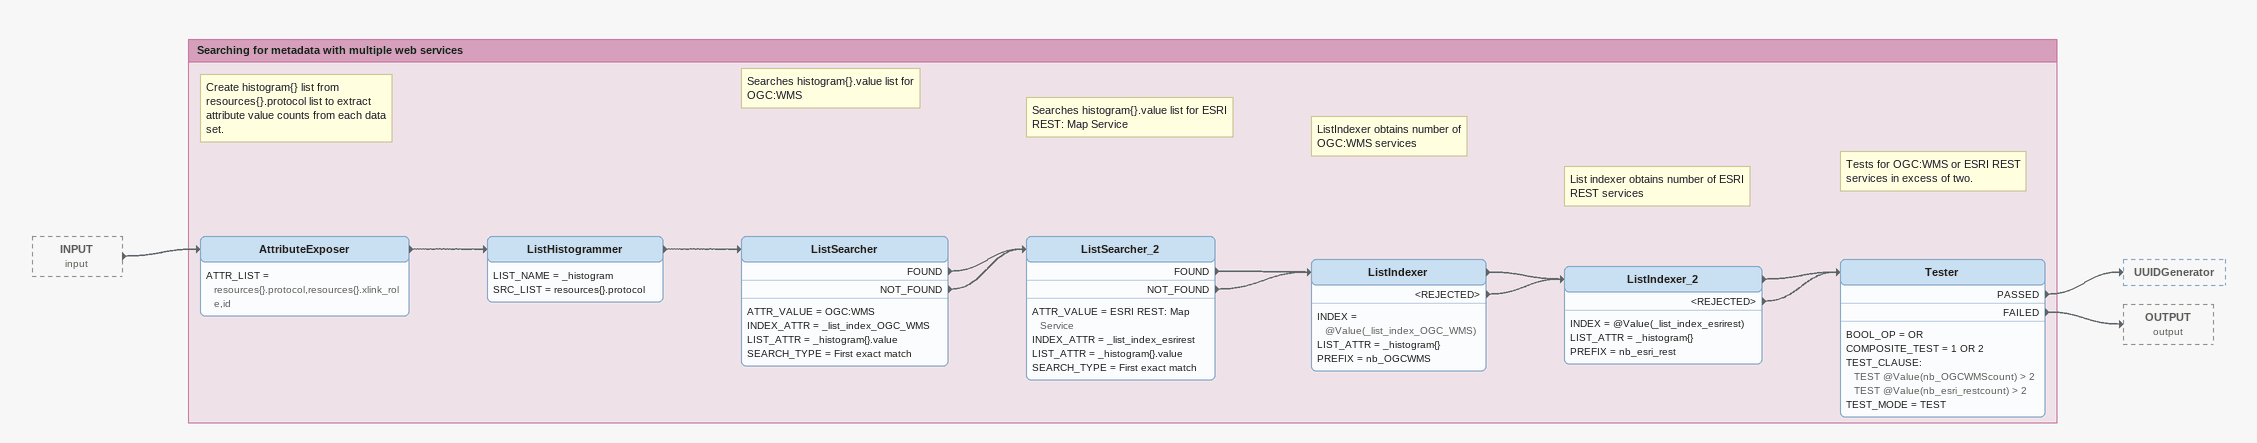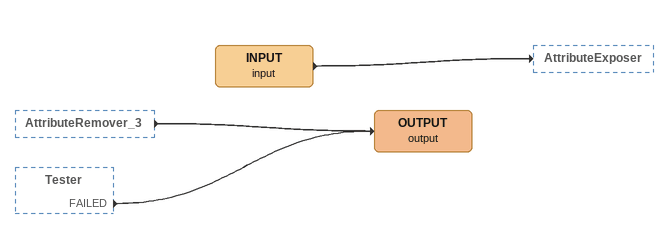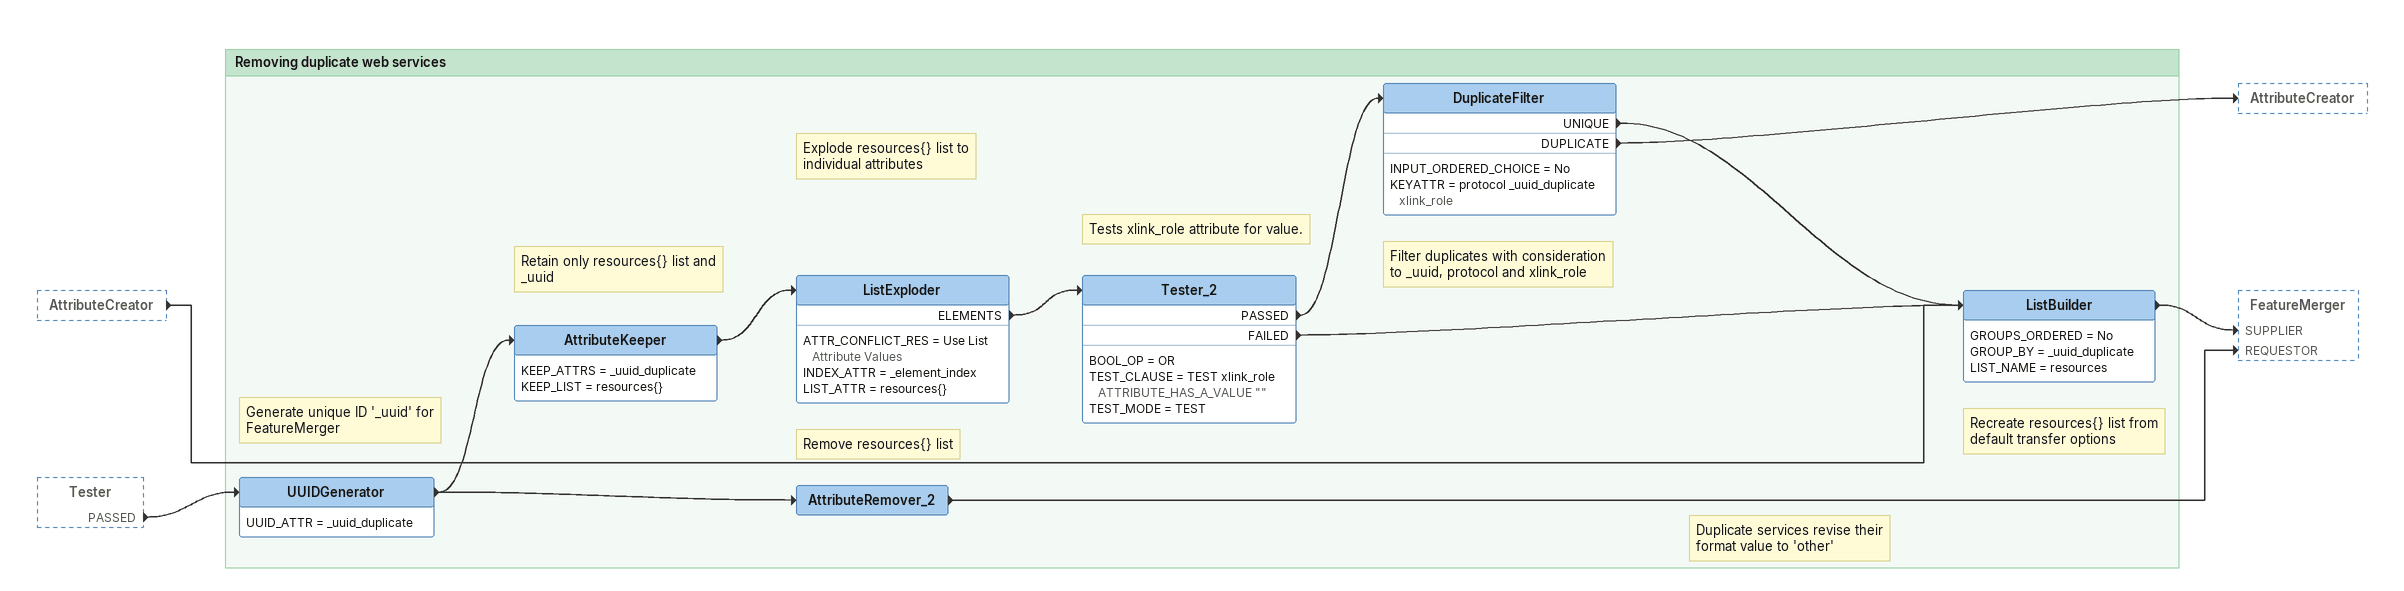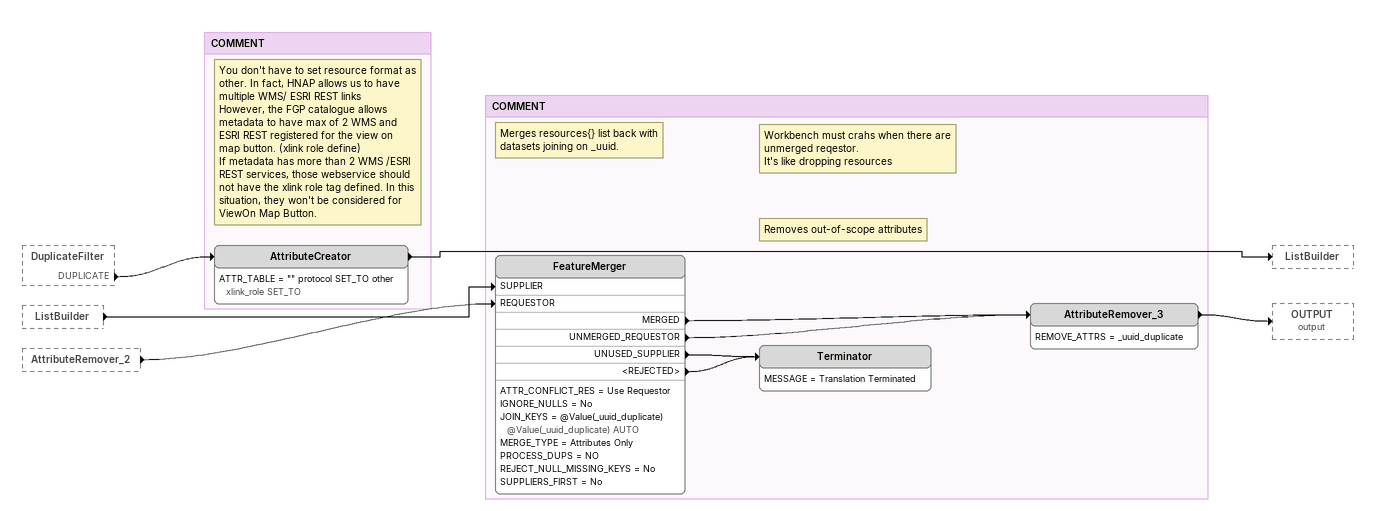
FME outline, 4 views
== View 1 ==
INPUT (input) [outside]
    -> AttributeExposer

Bookmark: Searching for metadata with multiple web services
AttributeExposer
    ATTR_LIST = resources{}.protocol,resources{}.xlink_role,id
    -> ListHistogrammer
Note: Create histogram{} list from resources{}.protocol list to extract attribute value counts from each data set.
ListHistogrammer
    LIST_NAME = _histogram
    SRC_LIST = resources{}.protocol
    -> ListSearcher
Note: Searches histogram{}.value list for OGC:WMS
ListSearcher
    ATTR_VALUE = OGC:WMS
    INDEX_ATTR = _list_index_OGC_WMS
    LIST_ATTR = _histogram{}.value
    SEARCH_TYPE = First exact match
    FOUND -> ListSearcher_2
    NOT_FOUND -> ListSearcher_2
Note: Searches histogram{}.value list for ESRI REST: Map Service
ListSearcher_2
    ATTR_VALUE = ESRI REST: Map Service
    INDEX_ATTR = _list_index_esrirest
    LIST_ATTR = _histogram{}.value
    SEARCH_TYPE = First exact match
    FOUND -> ListIndexer
    NOT_FOUND -> ListIndexer
Note: ListIndexer obtains number of OGC:WMS services
ListIndexer
    INDEX = @Value(_list_index_OGC_WMS)
    LIST_ATTR = _histogram{}
    PREFIX = nb_OGCWMS
    -> ListIndexer_2
    <REJECTED> -> ListIndexer_2
Note: List indexer obtains number of ESRI REST services
ListIndexer_2
    INDEX = @Value(_list_index_esrirest)
    LIST_ATTR = _histogram{}
    PREFIX = nb_esri_rest
    -> Tester
    <REJECTED> -> Tester
Note: Tests for OGC:WMS or ESRI REST services in excess of two.
Tester
    BOOL_OP = OR
    COMPOSITE_TEST = 1 OR 2
    TEST_CLAUSE:
      TEST @Value(nb_OGCWMScount) > 2
      TEST @Value(nb_esri_restcount) > 2
    TEST_MODE = TEST
    PASSED -> UUIDGenerator
    FAILED -> OUTPUT (output)

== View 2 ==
AttributeRemover_3 [outside]
    -> OUTPUT (output)
Tester [outside]
    FAILED -> OUTPUT (output)
INPUT (input)
    -> AttributeExposer
OUTPUT (output)

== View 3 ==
AttributeCreator [outside]
    -> ListBuilder
Tester [outside]
    PASSED -> UUIDGenerator

Bookmark: Removing duplicate web services
Note: Generate unique ID '_uuid' for FeatureMerger
UUIDGenerator
    UUID_ATTR = _uuid_duplicate
    -> AttributeKeeper
    -> AttributeRemover_2
Note: Retain only resources{} list and _uuid
AttributeKeeper
    KEEP_ATTRS = _uuid_duplicate
    KEEP_LIST = resources{}
    -> ListExploder
Note: Explode resources{} list to individual attributes
ListExploder
    ATTR_CONFLICT_RES = Use List Attribute Values
    INDEX_ATTR = _element_index
    LIST_ATTR = resources{}
    ELEMENTS -> Tester_2
Note: Tests xlink_role attribute for value.
Tester_2
    BOOL_OP = OR
    TEST_CLAUSE = TEST xlink_role ATTRIBUTE_HAS_A_VALUE ""
    TEST_MODE = TEST
    PASSED -> DuplicateFilter
    FAILED -> ListBuilder
Note: Filter duplicates with consideration to _uuid, protocol and xlink_role
DuplicateFilter
    INPUT_ORDERED_CHOICE = No
    KEYATTR = protocol _uuid_duplicate xlink_role
    UNIQUE -> ListBuilder
    DUPLICATE -> AttributeCreator
Note: Duplicate services revise their format value to 'other'
Note: Recreate resources{} list from default transfer options
ListBuilder
    GROUPS_ORDERED = No
    GROUP_BY = _uuid_duplicate
    LIST_NAME = resources
    -> FeatureMerger [SUPPLIER]
Note: Remove resources{} list
AttributeRemover_2
    -> FeatureMerger [REQUESTOR]

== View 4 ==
DuplicateFilter [outside]
    DUPLICATE -> AttributeCreator
ListBuilder [outside]
    -> FeatureMerger [SUPPLIER]
AttributeRemover_2 [outside]
    -> FeatureMerger [REQUESTOR]

Bookmark: COMMENT
Note: You don't have to set resource format as other. In fact, HNAP allows us to have multiple WMS/ ESRI REST links / However, the FGP catalogue allows metadata to have max of 2 WMS and ESRI REST registered for the view on map button. (xlink role define) / If metadata has more than 2 WMS /ESRI REST services, those webservice should not have the xlink role tag defined. In this situation, they won't be considered for ViewOn Map Button.
AttributeCreator
    ATTR_TABLE = "" protocol SET_TO other  xlink_role SET_TO
    -> ListBuilder

Bookmark: COMMENT
Note: Merges resources{} list back with datasets joining on _uuid.
Note: Workbench must crahs when there are unmerged reqestor. / It's like dropping resources
FeatureMerger
    ATTR_CONFLICT_RES = Use Requestor
    IGNORE_NULLS = No
    JOIN_KEYS = @Value(_uuid_duplicate) @Value(_uuid_duplicate) AUTO
    MERGE_TYPE = Attributes Only
    PROCESS_DUPS = NO
    REJECT_NULL_MISSING_KEYS = No
    SUPPLIERS_FIRST = No
    MERGED -> AttributeRemover_3
    UNMERGED_REQUESTOR -> AttributeRemover_3
    UNUSED_SUPPLIER -> Terminator
    <REJECTED> -> Terminator
Note: Removes out-of-scope attributes
AttributeRemover_3
    REMOVE_ATTRS = _uuid_duplicate
    -> OUTPUT (output)
Terminator
    MESSAGE = Translation Terminated
